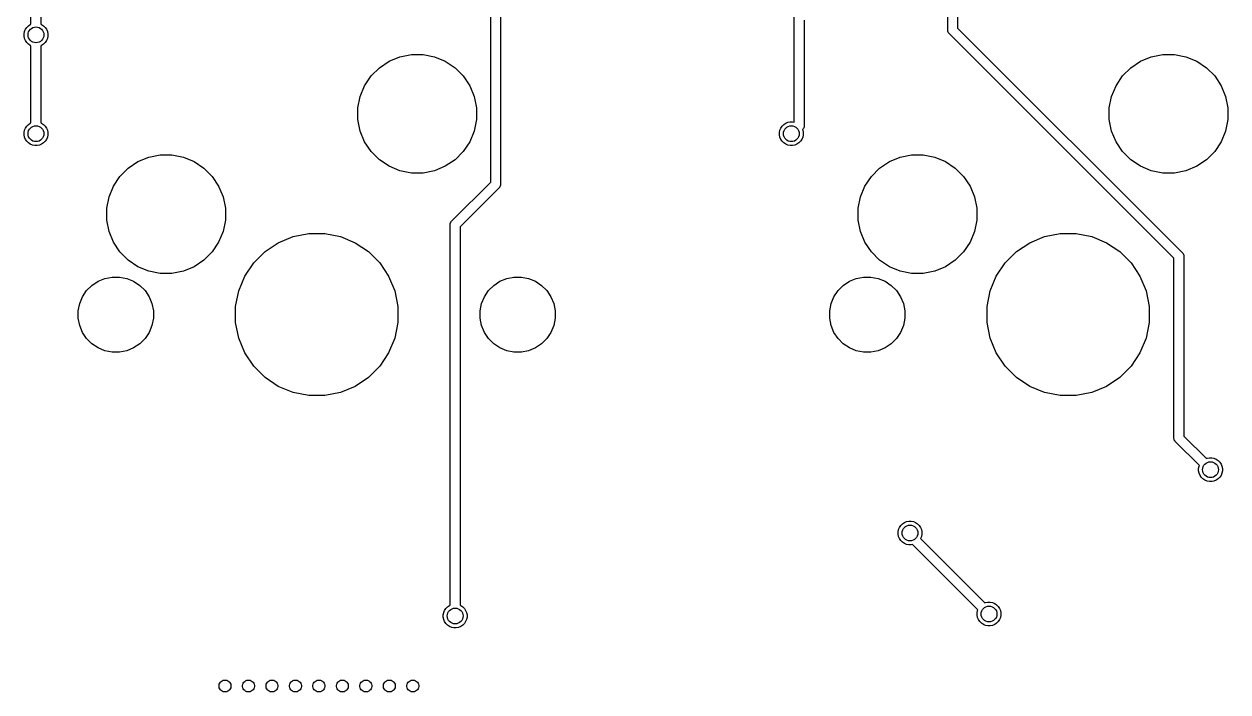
# Model space of a CAD drawing. Extents: x 0.5 to 11.1, y -4 to -0.9.
# Drawn here: x 0.5 to 1.699, y -3.281 to -2.615 of the extents above; entities that cross this region are included whole.
import ezdxf

# ---------------------------------------------------------------- set-up
doc = ezdxf.new("R2010")
doc.units = 0
doc.header["$MEASUREMENT"] = 0
doc.layers.add('BLACK', color=7, linetype='CONTINUOUS')

msp = doc.modelspace()

# ---------------------------------------------------------------- linework, layer by layer
at = {"layer": 'BLACK', "linetype": 'CONTINUOUS'}
for p, q in [((0.517028, -2.1448), (0.517028, -2.61544)), ((0.507185, -2.61544), (0.507185, -2.25586)), ((0.974705, -2.33607), (0.974705, -2.77456)), ((0.964862, -2.77276), (0.964862, -2.33787)), ((1.42963, -2.5526), (1.42963, -2.61942)), ((1.41978, -2.62122), (1.41978, -2.5544)), ((1.26703, -2.71315), (1.26703, -2.60674)), ((1.27687, -2.61142), (1.27687, -2.71649)), ((0.500295, -2.62502), (0.500749, -2.62274)), ((0.500749, -2.62274), (0.501639, -2.62059)), ((0.501639, -2.62059), (0.502932, -2.61865)), ((0.502932, -2.61865), (0.504577, -2.61701)), ((0.504577, -2.61701), (0.506512, -2.61571)), ((0.506512, -2.61571), (0.507185, -2.61544)), ((0.517028, -2.61544), (0.517701, -2.61571)), ((0.517701, -2.61571), (0.519635, -2.61701)), ((0.519635, -2.61701), (0.521281, -2.61865)), ((0.521281, -2.61865), (0.522573, -2.62059)), ((0.522573, -2.62059), (0.523463, -2.62274)), ((0.523463, -2.62274), (0.523917, -2.62502)), ((1.41976, -2.62146), (1.41978, -2.62122)), ((1.41985, -2.62242), (1.41976, -2.62146)), ((1.42014, -2.62335), (1.41985, -2.62242)), ((1.42059, -2.6242), (1.42014, -2.62335)), ((1.42096, -2.62465), (1.42059, -2.6242)), ((1.42963, -2.61942), (1.65321, -2.843)), ((0.500295, -2.62734), (0.500295, -2.62502)), ((0.500749, -2.62963), (0.500295, -2.62734)), ((0.501639, -2.63178), (0.500749, -2.62963)), ((0.502932, -2.63371), (0.501639, -2.63178)), ((0.504577, -2.63536), (0.502932, -2.63371)), ((0.506512, -2.63665), (0.504577, -2.63536)), ((0.519635, -2.63536), (0.517701, -2.63665)), ((0.521281, -2.63371), (0.519635, -2.63536)), ((0.522573, -2.63178), (0.521281, -2.63371)), ((0.523463, -2.62963), (0.522573, -2.63178)), ((0.523917, -2.62734), (0.523463, -2.62963)), ((0.523917, -2.62502), (0.523917, -2.62734)), ((1.42121, -2.62495), (1.42096, -2.62465)), ((1.4214, -2.62511), (1.42121, -2.62495)), ((1.64498, -2.84869), (1.4214, -2.62511)), ((0.507185, -2.63693), (0.506512, -2.63665)), ((0.507185, -2.71386), (0.507185, -2.63693)), ((0.517701, -2.63665), (0.517028, -2.63693)), ((0.517028, -2.63693), (0.517028, -2.71386)), ((0.863661, -2.65239), (0.874408, -2.64794)), ((0.874408, -2.64794), (0.885817, -2.64567)), ((0.885817, -2.64567), (0.89745, -2.64567)), ((0.89745, -2.64567), (0.90886, -2.64794)), ((0.90886, -2.64794), (0.919607, -2.65239)), ((1.61169, -2.65239), (1.62244, -2.64794)), ((1.62244, -2.64794), (1.63385, -2.64567)), ((1.63385, -2.64567), (1.64548, -2.64567)), ((1.64548, -2.64567), (1.65689, -2.64794)), ((1.65689, -2.64794), (1.66764, -2.65239)), ((0.845763, -2.66708), (0.853988, -2.65885)), ((0.853988, -2.65885), (0.863661, -2.65239)), ((0.919607, -2.65239), (0.929279, -2.65885)), ((0.929279, -2.65885), (0.937505, -2.66708)), ((1.59379, -2.66708), (1.60202, -2.65885)), ((1.60202, -2.65885), (1.61169, -2.65239)), ((1.66764, -2.65239), (1.67731, -2.65885)), ((1.67731, -2.65885), (1.68554, -2.66708)), ((0.8393, -2.67675), (0.845763, -2.66708)), ((0.937505, -2.66708), (0.943968, -2.67675)), ((1.58733, -2.67675), (1.59379, -2.66708)), ((1.68554, -2.66708), (1.692, -2.67675)), ((0.834848, -2.6875), (0.8393, -2.67675)), ((0.943968, -2.67675), (0.94842, -2.6875)), ((1.58288, -2.6875), (1.58733, -2.67675)), ((1.692, -2.67675), (1.69645, -2.6875)), ((0.832579, -2.69891), (0.834848, -2.6875)), ((0.94842, -2.6875), (0.950689, -2.69891)), ((1.58061, -2.69891), (1.58288, -2.6875)), ((1.69645, -2.6875), (1.69872, -2.69891)), ((0.832579, -2.71054), (0.832579, -2.69891)), ((0.950689, -2.69891), (0.950689, -2.71054)), ((1.58061, -2.71054), (1.58061, -2.69891)), ((1.69872, -2.69891), (1.69872, -2.71054)), ((0.500749, -2.72116), (0.501639, -2.71901)), ((0.501639, -2.71901), (0.502932, -2.71708)), ((0.502932, -2.71708), (0.504577, -2.71543)), ((0.504577, -2.71543), (0.506512, -2.71414)), ((0.506512, -2.71414), (0.507185, -2.71386)), ((0.517028, -2.71386), (0.517701, -2.71414)), ((0.517701, -2.71414), (0.519635, -2.71543)), ((0.519635, -2.71543), (0.521281, -2.71708)), ((0.521281, -2.71708), (0.522573, -2.71901)), ((0.522573, -2.71901), (0.523463, -2.72116)), ((0.834848, -2.72195), (0.832579, -2.71054)), ((0.950689, -2.71054), (0.94842, -2.72195)), ((1.25272, -2.72116), (1.25361, -2.71901)), ((1.25361, -2.71901), (1.2549, -2.71708)), ((1.2549, -2.71708), (1.25655, -2.71543)), ((1.25655, -2.71543), (1.25848, -2.71414)), ((1.25848, -2.71414), (1.26063, -2.71325)), ((1.26063, -2.71325), (1.26291, -2.7128)), ((1.26291, -2.7128), (1.26524, -2.7128)), ((1.26524, -2.7128), (1.26703, -2.71315)), ((1.27526, -2.72038), (1.27515, -2.72049)), ((1.27545, -2.72023), (1.27526, -2.72038)), ((1.2756, -2.72004), (1.27545, -2.72023)), ((1.27606, -2.71948), (1.2756, -2.72004)), ((1.27652, -2.71862), (1.27606, -2.71948)), ((1.2768, -2.7177), (1.27652, -2.71862)), ((1.27652, -2.71862), (1.27652, -2.71862)), ((1.27687, -2.71697), (1.2768, -2.7177)), ((1.27687, -2.71649), (1.27689, -2.71673)), ((1.27689, -2.71673), (1.27687, -2.71697)), ((1.27687, -2.71697), (1.27687, -2.71697)), ((1.58288, -2.72195), (1.58061, -2.71054)), ((1.69872, -2.71054), (1.69645, -2.72195)), ((0.500295, -2.72344), (0.500749, -2.72116)), ((0.500295, -2.72577), (0.500295, -2.72344)), ((0.500749, -2.72805), (0.500295, -2.72577)), ((0.501639, -2.7302), (0.500749, -2.72805)), ((0.502932, -2.73214), (0.501639, -2.7302)), ((0.504577, -2.73378), (0.502932, -2.73214)), ((0.521281, -2.73214), (0.519635, -2.73378)), ((0.522573, -2.7302), (0.521281, -2.73214)), ((0.523463, -2.72805), (0.522573, -2.7302)), ((0.523463, -2.72116), (0.523917, -2.72344)), ((0.523917, -2.72577), (0.523463, -2.72805)), ((0.523917, -2.72344), (0.523917, -2.72577)), ((0.8393, -2.7327), (0.834848, -2.72195)), ((0.94842, -2.72195), (0.943968, -2.7327)), ((1.25226, -2.72344), (1.25272, -2.72116)), ((1.25226, -2.72577), (1.25226, -2.72344)), ((1.25272, -2.72805), (1.25226, -2.72577)), ((1.25361, -2.7302), (1.25272, -2.72805)), ((1.2549, -2.73214), (1.25361, -2.7302)), ((1.25655, -2.73378), (1.2549, -2.73214)), ((1.27325, -2.73214), (1.2716, -2.73378)), ((1.27454, -2.7302), (1.27325, -2.73214)), ((1.27543, -2.72805), (1.27454, -2.7302)), ((1.27515, -2.72049), (1.27543, -2.72116)), ((1.27543, -2.72116), (1.27589, -2.72344)), ((1.27589, -2.72577), (1.27543, -2.72805)), ((1.27589, -2.72344), (1.27589, -2.72577)), ((1.58733, -2.7327), (1.58288, -2.72195)), ((1.69645, -2.72195), (1.692, -2.7327)), ((0.506512, -2.73507), (0.504577, -2.73378)), ((0.508661, -2.73596), (0.506512, -2.73507)), ((0.510943, -2.73642), (0.508661, -2.73596)), ((0.51327, -2.73642), (0.510943, -2.73642)), ((0.515551, -2.73596), (0.51327, -2.73642)), ((0.517701, -2.73507), (0.515551, -2.73596)), ((0.519635, -2.73378), (0.517701, -2.73507)), ((0.845763, -2.74237), (0.8393, -2.7327)), ((0.853988, -2.7506), (0.845763, -2.74237)), ((0.937505, -2.74237), (0.929279, -2.7506)), ((0.943968, -2.7327), (0.937505, -2.74237)), ((1.25848, -2.73507), (1.25655, -2.73378)), ((1.26063, -2.73596), (1.25848, -2.73507)), ((1.26291, -2.73642), (1.26063, -2.73596)), ((1.26524, -2.73642), (1.26291, -2.73642)), ((1.26752, -2.73596), (1.26524, -2.73642)), ((1.26967, -2.73507), (1.26752, -2.73596)), ((1.2716, -2.73378), (1.26967, -2.73507)), ((1.59379, -2.74237), (1.58733, -2.7327)), ((1.60202, -2.7506), (1.59379, -2.74237)), ((1.68554, -2.74237), (1.67731, -2.7506)), ((1.692, -2.7327), (1.68554, -2.74237)), ((0.603988, -2.75885), (0.613661, -2.75239)), ((0.613661, -2.75239), (0.624408, -2.74794)), ((0.624408, -2.74794), (0.635817, -2.74567)), ((0.635817, -2.74567), (0.64745, -2.74567)), ((0.64745, -2.74567), (0.65886, -2.74794)), ((0.65886, -2.74794), (0.669607, -2.75239)), ((0.669607, -2.75239), (0.679279, -2.75885)), ((0.863661, -2.75706), (0.853988, -2.7506)), ((0.929279, -2.7506), (0.919607, -2.75706)), ((1.35202, -2.75885), (1.36169, -2.75239)), ((1.36169, -2.75239), (1.37244, -2.74794)), ((1.37244, -2.74794), (1.38385, -2.74567)), ((1.38385, -2.74567), (1.39548, -2.74567)), ((1.39548, -2.74567), (1.40689, -2.74794)), ((1.40689, -2.74794), (1.41764, -2.75239)), ((1.41764, -2.75239), (1.42731, -2.75885)), ((1.61169, -2.75706), (1.60202, -2.7506)), ((1.67731, -2.7506), (1.66764, -2.75706)), ((0.5893, -2.77675), (0.595763, -2.76708)), ((0.595763, -2.76708), (0.603988, -2.75885)), ((0.679279, -2.75885), (0.687505, -2.76708)), ((0.687505, -2.76708), (0.693968, -2.77675)), ((0.874408, -2.76151), (0.863661, -2.75706)), ((0.885817, -2.76378), (0.874408, -2.76151)), ((0.89745, -2.76378), (0.885817, -2.76378)), ((0.90886, -2.76151), (0.89745, -2.76378)), ((0.919607, -2.75706), (0.90886, -2.76151)), ((1.33733, -2.77675), (1.34379, -2.76708)), ((1.34379, -2.76708), (1.35202, -2.75885)), ((1.42731, -2.75885), (1.43554, -2.76708)), ((1.43554, -2.76708), (1.442, -2.77675)), ((1.62244, -2.76151), (1.61169, -2.75706)), ((1.63385, -2.76378), (1.62244, -2.76151)), ((1.64548, -2.76378), (1.63385, -2.76378)), ((1.65689, -2.76151), (1.64548, -2.76378)), ((1.66764, -2.75706), (1.65689, -2.76151)), ((0.584848, -2.7875), (0.5893, -2.77675)), ((0.693968, -2.77675), (0.69842, -2.7875)), ((0.92612, -2.81151), (0.964862, -2.77276)), ((0.973093, -2.77845), (0.93435, -2.8172)), ((0.97328, -2.7783), (0.973093, -2.77845)), ((0.973434, -2.77811), (0.97328, -2.7783)), ((0.973895, -2.77755), (0.973434, -2.77811)), ((0.973434, -2.77811), (0.973434, -2.77811)), ((0.973903, -2.77754), (0.973895, -2.77755)), ((0.974352, -2.7767), (0.973903, -2.77754)), ((0.974634, -2.77577), (0.974352, -2.7767)), ((0.974705, -2.77504), (0.974634, -2.77577)), ((0.974705, -2.77456), (0.974729, -2.7748)), ((0.974729, -2.7748), (0.974705, -2.77504)), ((0.974705, -2.77504), (0.974705, -2.77504)), ((1.33288, -2.7875), (1.33733, -2.77675)), ((1.442, -2.77675), (1.44645, -2.7875)), ((0.582579, -2.79891), (0.584848, -2.7875)), ((0.69842, -2.7875), (0.700689, -2.79891)), ((1.33061, -2.79891), (1.33288, -2.7875)), ((1.44645, -2.7875), (1.44872, -2.79891)), ((0.582579, -2.81054), (0.582579, -2.79891)), ((0.700689, -2.79891), (0.700689, -2.81054)), ((1.33061, -2.81054), (1.33061, -2.79891)), ((1.44872, -2.79891), (1.44872, -2.81054)), ((0.584848, -2.82195), (0.582579, -2.81054)), ((0.700689, -2.81054), (0.69842, -2.82195)), ((0.924484, -2.81516), (0.924508, -2.81492)), ((0.924508, -2.8154), (0.924484, -2.81516)), ((0.924508, -2.81492), (0.924579, -2.81419)), ((0.924508, -2.81492), (0.924508, -2.81492)), ((0.924508, -3.18798), (0.924508, -2.8154)), ((0.924579, -2.81419), (0.924861, -2.81327)), ((0.924861, -2.81327), (0.925317, -2.81241)), ((0.925317, -2.81241), (0.925932, -2.81166)), ((0.925932, -2.81166), (0.92612, -2.81151)), ((1.33288, -2.82195), (1.33061, -2.81054)), ((1.44872, -2.81054), (1.44645, -2.82195)), ((0.5893, -2.8327), (0.584848, -2.82195)), ((0.69842, -2.82195), (0.693968, -2.8327)), ((0.753404, -2.8332), (0.768092, -2.82712)), ((0.768092, -2.82712), (0.783685, -2.82402)), ((0.783685, -2.82402), (0.799583, -2.82402)), ((0.799583, -2.82402), (0.815176, -2.82712)), ((0.815176, -2.82712), (0.829864, -2.8332)), ((0.93435, -2.8172), (0.93435, -3.19418)), ((1.33733, -2.8327), (1.33288, -2.82195)), ((1.44645, -2.82195), (1.442, -2.8327)), ((1.50144, -2.8332), (1.51612, -2.82712)), ((1.51612, -2.82712), (1.53172, -2.82402)), ((1.53172, -2.82402), (1.54761, -2.82402)), ((1.54761, -2.82402), (1.56321, -2.82712)), ((1.56321, -2.82712), (1.5779, -2.8332)), ((0.595763, -2.84237), (0.5893, -2.8327)), ((0.693968, -2.8327), (0.687505, -2.84237)), ((0.740185, -2.84203), (0.753404, -2.8332)), ((0.829864, -2.8332), (0.843083, -2.84203)), ((1.34379, -2.84237), (1.33733, -2.8327)), ((1.442, -2.8327), (1.43554, -2.84237)), ((1.48822, -2.84203), (1.50144, -2.8332)), ((1.5779, -2.8332), (1.59111, -2.84203)), ((0.603988, -2.8506), (0.595763, -2.84237)), ((0.613661, -2.85706), (0.603988, -2.8506)), ((0.679279, -2.8506), (0.669607, -2.85706)), ((0.687505, -2.84237), (0.679279, -2.8506)), ((0.728943, -2.85328), (0.740185, -2.84203)), ((0.843083, -2.84203), (0.854324, -2.85328)), ((1.35202, -2.8506), (1.34379, -2.84237)), ((1.36169, -2.85706), (1.35202, -2.8506)), ((1.42731, -2.8506), (1.41764, -2.85706)), ((1.43554, -2.84237), (1.42731, -2.8506)), ((1.47697, -2.85328), (1.48822, -2.84203)), ((1.59111, -2.84203), (1.60236, -2.85328)), ((1.64498, -3.02751), (1.64498, -2.84869)), ((1.65321, -2.843), (1.6534, -2.84316)), ((1.6534, -2.84316), (1.65355, -2.84334)), ((1.65355, -2.84334), (1.65355, -2.84334)), ((1.65355, -2.84334), (1.65385, -2.84371)), ((1.65385, -2.84371), (1.65401, -2.84391)), ((1.65401, -2.84391), (1.65447, -2.84476)), ((1.65447, -2.84476), (1.65475, -2.84569)), ((1.65475, -2.84569), (1.65482, -2.84641)), ((1.65482, -2.84641), (1.65482, -2.84641)), ((1.65482, -2.84641), (1.65485, -2.84665)), ((1.65485, -2.84665), (1.65482, -2.84689)), ((1.65482, -2.84689), (1.65482, -3.02572)), ((0.624408, -2.86151), (0.613661, -2.85706)), ((0.635817, -2.86378), (0.624408, -2.86151)), ((0.64745, -2.86378), (0.635817, -2.86378)), ((0.65886, -2.86151), (0.64745, -2.86378)), ((0.669607, -2.85706), (0.65886, -2.86151)), ((0.720111, -2.86649), (0.728943, -2.85328)), ((0.854324, -2.85328), (0.863157, -2.86649)), ((1.37244, -2.86151), (1.36169, -2.85706)), ((1.38385, -2.86378), (1.37244, -2.86151)), ((1.39548, -2.86378), (1.38385, -2.86378)), ((1.40689, -2.86151), (1.39548, -2.86378)), ((1.41764, -2.85706), (1.40689, -2.86151)), ((1.46814, -2.86649), (1.47697, -2.85328)), ((1.60236, -2.85328), (1.61119, -2.86649)), ((0.562582, -2.88088), (0.567792, -2.87567)), ((0.567792, -2.87567), (0.573918, -2.87158)), ((0.573918, -2.87158), (0.580724, -2.86876)), ((0.580724, -2.86876), (0.58795, -2.86732)), ((0.58795, -2.86732), (0.595318, -2.86732)), ((0.595318, -2.86732), (0.602544, -2.86876)), ((0.602544, -2.86876), (0.60935, -2.87158)), ((0.60935, -2.87158), (0.615476, -2.87567)), ((0.615476, -2.87567), (0.620686, -2.88088)), ((0.714027, -2.88118), (0.720111, -2.86649)), ((0.863157, -2.86649), (0.869241, -2.88118)), ((0.962582, -2.88088), (0.967792, -2.87567)), ((0.967792, -2.87567), (0.973918, -2.87158)), ((0.973918, -2.87158), (0.980724, -2.86876)), ((0.980724, -2.86876), (0.98795, -2.86732)), ((0.98795, -2.86732), (0.995318, -2.86732)), ((0.995318, -2.86732), (1.00254, -2.86876)), ((1.00254, -2.86876), (1.00935, -2.87158)), ((1.00935, -2.87158), (1.01548, -2.87567)), ((1.01548, -2.87567), (1.02069, -2.88088)), ((1.31061, -2.88088), (1.31582, -2.87567)), ((1.31582, -2.87567), (1.32195, -2.87158)), ((1.32195, -2.87158), (1.32876, -2.86876)), ((1.32876, -2.86876), (1.33598, -2.86732)), ((1.33598, -2.86732), (1.34335, -2.86732)), ((1.34335, -2.86732), (1.35057, -2.86876)), ((1.35057, -2.86876), (1.35738, -2.87158)), ((1.35738, -2.87158), (1.36351, -2.87567)), ((1.36351, -2.87567), (1.36872, -2.88088)), ((1.46206, -2.88118), (1.46814, -2.86649)), ((1.61119, -2.86649), (1.61727, -2.88118)), ((0.55567, -2.89381), (0.558489, -2.88701)), ((0.558489, -2.88701), (0.562582, -2.88088)), ((0.620686, -2.88088), (0.624779, -2.88701)), ((0.624779, -2.88701), (0.627598, -2.89381)), ((0.710925, -2.89678), (0.714027, -2.88118)), ((0.869241, -2.88118), (0.872343, -2.89678)), ((0.95567, -2.89381), (0.958489, -2.88701)), ((0.958489, -2.88701), (0.962582, -2.88088)), ((1.02069, -2.88088), (1.02478, -2.88701)), ((1.02478, -2.88701), (1.0276, -2.89381)), ((1.3037, -2.89381), (1.30652, -2.88701)), ((1.30652, -2.88701), (1.31061, -2.88088)), ((1.36872, -2.88088), (1.37281, -2.88701)), ((1.37281, -2.88701), (1.37563, -2.89381)), ((1.45896, -2.89678), (1.46206, -2.88118)), ((1.61727, -2.88118), (1.62037, -2.89678)), ((0.554232, -2.90104), (0.55567, -2.89381)), ((0.627598, -2.89381), (0.629035, -2.90104)), ((0.710925, -2.91267), (0.710925, -2.89678)), ((0.872343, -2.89678), (0.872343, -2.91267)), ((0.954232, -2.90104), (0.95567, -2.89381)), ((1.0276, -2.89381), (1.02904, -2.90104)), ((1.30226, -2.90104), (1.3037, -2.89381)), ((1.37563, -2.89381), (1.37707, -2.90104)), ((1.45896, -2.91267), (1.45896, -2.89678)), ((1.62037, -2.89678), (1.62037, -2.91267)), ((0.554232, -2.90841), (0.554232, -2.90104)), ((0.55567, -2.91563), (0.554232, -2.90841)), ((0.629035, -2.90841), (0.627598, -2.91563)), ((0.629035, -2.90104), (0.629035, -2.90841)), ((0.954232, -2.90841), (0.954232, -2.90104)), ((0.95567, -2.91563), (0.954232, -2.90841)), ((1.02904, -2.90841), (1.0276, -2.91563)), ((1.02904, -2.90104), (1.02904, -2.90841)), ((1.30226, -2.90841), (1.30226, -2.90104)), ((1.3037, -2.91563), (1.30226, -2.90841)), ((1.37707, -2.90841), (1.37563, -2.91563)), ((1.37707, -2.90104), (1.37707, -2.90841)), ((0.558489, -2.92244), (0.55567, -2.91563)), ((0.562582, -2.92857), (0.558489, -2.92244)), ((0.624779, -2.92244), (0.620686, -2.92857)), ((0.627598, -2.91563), (0.624779, -2.92244)), ((0.714027, -2.92827), (0.710925, -2.91267)), ((0.872343, -2.91267), (0.869241, -2.92827)), ((0.958489, -2.92244), (0.95567, -2.91563)), ((0.962582, -2.92857), (0.958489, -2.92244)), ((1.02478, -2.92244), (1.02069, -2.92857)), ((1.0276, -2.91563), (1.02478, -2.92244)), ((1.30652, -2.92244), (1.3037, -2.91563)), ((1.31061, -2.92857), (1.30652, -2.92244)), ((1.37281, -2.92244), (1.36872, -2.92857)), ((1.37563, -2.91563), (1.37281, -2.92244)), ((1.46206, -2.92827), (1.45896, -2.91267)), ((1.62037, -2.91267), (1.61727, -2.92827)), ((0.567792, -2.93378), (0.562582, -2.92857)), ((0.573918, -2.93787), (0.567792, -2.93378)), ((0.615476, -2.93378), (0.60935, -2.93787)), ((0.620686, -2.92857), (0.615476, -2.93378)), ((0.720111, -2.94295), (0.714027, -2.92827)), ((0.869241, -2.92827), (0.863157, -2.94295)), ((0.967792, -2.93378), (0.962582, -2.92857)), ((0.973918, -2.93787), (0.967792, -2.93378)), ((1.01548, -2.93378), (1.00935, -2.93787)), ((1.02069, -2.92857), (1.01548, -2.93378)), ((1.31582, -2.93378), (1.31061, -2.92857)), ((1.32195, -2.93787), (1.31582, -2.93378)), ((1.36351, -2.93378), (1.35738, -2.93787)), ((1.36872, -2.92857), (1.36351, -2.93378)), ((1.46814, -2.94295), (1.46206, -2.92827)), ((1.61727, -2.92827), (1.61119, -2.94295)), ((0.580724, -2.94069), (0.573918, -2.93787)), ((0.58795, -2.94213), (0.580724, -2.94069)), ((0.595318, -2.94213), (0.58795, -2.94213)), ((0.602544, -2.94069), (0.595318, -2.94213)), ((0.60935, -2.93787), (0.602544, -2.94069)), ((0.728943, -2.95617), (0.720111, -2.94295)), ((0.863157, -2.94295), (0.854324, -2.95617)), ((0.980724, -2.94069), (0.973918, -2.93787)), ((0.98795, -2.94213), (0.980724, -2.94069)), ((0.995318, -2.94213), (0.98795, -2.94213)), ((1.00254, -2.94069), (0.995318, -2.94213)), ((1.00935, -2.93787), (1.00254, -2.94069)), ((1.32876, -2.94069), (1.32195, -2.93787)), ((1.33598, -2.94213), (1.32876, -2.94069)), ((1.34335, -2.94213), (1.33598, -2.94213)), ((1.35057, -2.94069), (1.34335, -2.94213)), ((1.35738, -2.93787), (1.35057, -2.94069)), ((1.47697, -2.95617), (1.46814, -2.94295)), ((1.61119, -2.94295), (1.60236, -2.95617)), ((0.740185, -2.96741), (0.728943, -2.95617)), ((0.854324, -2.95617), (0.843083, -2.96741)), ((1.48822, -2.96741), (1.47697, -2.95617)), ((1.60236, -2.95617), (1.59111, -2.96741)), ((0.753404, -2.97625), (0.740185, -2.96741)), ((0.843083, -2.96741), (0.829864, -2.97625)), ((1.50144, -2.97625), (1.48822, -2.96741)), ((1.59111, -2.96741), (1.5779, -2.97625)), ((0.768092, -2.98233), (0.753404, -2.97625)), ((0.783685, -2.98543), (0.768092, -2.98233)), ((0.815176, -2.98233), (0.799583, -2.98543)), ((0.829864, -2.97625), (0.815176, -2.98233)), ((1.51612, -2.98233), (1.50144, -2.97625)), ((1.53172, -2.98543), (1.51612, -2.98233)), ((1.56321, -2.98233), (1.54761, -2.98543)), ((1.5779, -2.97625), (1.56321, -2.98233)), ((0.799583, -2.98543), (0.783685, -2.98543)), ((1.54761, -2.98543), (1.53172, -2.98543)), ((1.64496, -3.02776), (1.64498, -3.02751)), ((1.64498, -3.028), (1.64496, -3.02776)), ((1.64499, -3.02808), (1.64498, -3.028)), ((1.64505, -3.02872), (1.64499, -3.02808)), ((1.64533, -3.02965), (1.64505, -3.02872)), ((1.64579, -3.0305), (1.64533, -3.02965)), ((1.64625, -3.03106), (1.64579, -3.0305)), ((1.6464, -3.03125), (1.64625, -3.03106)), ((1.64659, -3.03141), (1.6464, -3.03125)), ((1.67032, -3.05513), (1.64659, -3.03141)), ((1.65482, -3.02572), (1.67728, -3.04817)), ((1.66959, -3.05809), (1.67004, -3.05581)), ((1.67004, -3.05581), (1.67032, -3.05513)), ((1.67728, -3.04817), (1.67795, -3.04789)), ((1.67795, -3.04789), (1.68023, -3.04744)), ((1.68023, -3.04744), (1.68256, -3.04744)), ((1.68256, -3.04744), (1.68484, -3.04789)), ((1.68484, -3.04789), (1.68699, -3.04879)), ((1.68699, -3.04879), (1.68893, -3.05008)), ((1.68893, -3.05008), (1.69057, -3.05172)), ((1.69057, -3.05172), (1.69186, -3.05366)), ((1.69186, -3.05366), (1.69275, -3.05581)), ((1.69275, -3.05581), (1.69321, -3.05809)), ((1.66959, -3.06042), (1.66959, -3.05809)), ((1.67004, -3.0627), (1.66959, -3.06042)), ((1.67093, -3.06485), (1.67004, -3.0627)), ((1.67222, -3.06678), (1.67093, -3.06485)), ((1.67387, -3.06843), (1.67222, -3.06678)), ((1.69057, -3.06678), (1.68893, -3.06843)), ((1.69186, -3.06485), (1.69057, -3.06678)), ((1.69275, -3.0627), (1.69186, -3.06485)), ((1.69321, -3.06042), (1.69275, -3.0627)), ((1.69321, -3.05809), (1.69321, -3.06042)), ((1.6758, -3.06972), (1.67387, -3.06843)), ((1.67795, -3.07061), (1.6758, -3.06972)), ((1.68023, -3.07106), (1.67795, -3.07061)), ((1.68256, -3.07106), (1.68023, -3.07106)), ((1.68484, -3.07061), (1.68256, -3.07106)), ((1.68699, -3.06972), (1.68484, -3.07061)), ((1.68893, -3.06843), (1.68699, -3.06972)), ((1.37172, -3.11665), (1.37301, -3.11471)), ((1.37301, -3.11471), (1.37466, -3.11307)), ((1.37466, -3.11307), (1.37659, -3.11178)), ((1.37659, -3.11178), (1.37874, -3.11089)), ((1.37874, -3.11089), (1.38102, -3.11043)), ((1.38102, -3.11043), (1.38335, -3.11043)), ((1.38335, -3.11043), (1.38563, -3.11089)), ((1.38563, -3.11089), (1.38778, -3.11178)), ((1.38778, -3.11178), (1.38971, -3.11307)), ((1.38971, -3.11307), (1.39136, -3.11471)), ((1.39136, -3.11471), (1.39265, -3.11665)), ((1.37037, -3.12108), (1.37083, -3.1188)), ((1.37037, -3.12341), (1.37037, -3.12108)), ((1.37083, -3.12569), (1.37037, -3.12341)), ((1.37083, -3.1188), (1.37172, -3.11665)), ((1.37172, -3.12784), (1.37083, -3.12569)), ((1.37301, -3.12977), (1.37172, -3.12784)), ((1.39265, -3.11665), (1.39354, -3.1188)), ((1.39354, -3.12569), (1.39269, -3.12775)), ((1.39269, -3.12775), (1.45681, -3.19187)), ((1.39354, -3.1188), (1.394, -3.12108)), ((1.394, -3.12341), (1.39354, -3.12569)), ((1.394, -3.12108), (1.394, -3.12341)), ((1.37466, -3.13142), (1.37301, -3.12977)), ((1.37659, -3.13271), (1.37466, -3.13142)), ((1.37874, -3.1336), (1.37659, -3.13271)), ((1.38102, -3.13406), (1.37874, -3.1336)), ((1.38335, -3.13406), (1.38102, -3.13406)), ((1.38478, -3.13377), (1.38335, -3.13406)), ((1.44985, -3.19883), (1.38478, -3.13377)), ((0.918072, -3.20148), (0.918962, -3.19933)), ((0.918962, -3.19933), (0.920255, -3.19739)), ((0.920255, -3.19739), (0.9219, -3.19575)), ((0.9219, -3.19575), (0.923835, -3.19445)), ((0.923835, -3.19445), (0.924508, -3.19418)), ((0.924508, -3.19418), (0.924508, -3.18798)), ((0.924508, -3.18798), (0.924508, -3.18798)), ((0.93435, -3.19418), (0.935024, -3.19445)), ((0.935024, -3.19445), (0.936958, -3.19575)), ((0.936958, -3.19575), (0.938603, -3.19739)), ((0.938603, -3.19739), (0.939896, -3.19933)), ((0.939896, -3.19933), (0.940786, -3.20148)), ((1.44911, -3.20179), (1.44957, -3.19951)), ((1.44957, -3.19951), (1.44985, -3.19883)), ((1.45681, -3.19187), (1.45748, -3.1916)), ((1.45748, -3.1916), (1.45976, -3.19114)), ((1.45976, -3.19114), (1.46209, -3.19114)), ((1.46209, -3.19114), (1.46437, -3.1916)), ((1.46437, -3.1916), (1.46652, -3.19249)), ((1.46652, -3.19249), (1.46845, -3.19378)), ((1.46845, -3.19378), (1.4701, -3.19542)), ((1.4701, -3.19542), (1.47139, -3.19736)), ((1.47139, -3.19736), (1.47228, -3.19951)), ((1.47228, -3.19951), (1.47274, -3.20179)), ((0.917618, -3.20376), (0.918072, -3.20148)), ((0.917618, -3.20608), (0.917618, -3.20376)), ((0.918072, -3.20837), (0.917618, -3.20608)), ((0.918962, -3.21052), (0.918072, -3.20837)), ((0.920255, -3.21245), (0.918962, -3.21052)), ((0.939896, -3.21052), (0.938603, -3.21245)), ((0.940786, -3.20837), (0.939896, -3.21052)), ((0.940786, -3.20148), (0.94124, -3.20376)), ((0.94124, -3.20608), (0.940786, -3.20837)), ((0.94124, -3.20376), (0.94124, -3.20608)), ((1.44911, -3.20412), (1.44911, -3.20179)), ((1.44957, -3.2064), (1.44911, -3.20412)), ((1.45046, -3.20855), (1.44957, -3.2064)), ((1.45175, -3.21048), (1.45046, -3.20855)), ((1.4534, -3.21213), (1.45175, -3.21048)), ((1.4701, -3.21048), (1.46845, -3.21213)), ((1.47139, -3.20855), (1.4701, -3.21048)), ((1.47228, -3.2064), (1.47139, -3.20855)), ((1.47274, -3.20412), (1.47228, -3.2064)), ((1.47274, -3.20179), (1.47274, -3.20412)), ((0.9219, -3.2141), (0.920255, -3.21245)), ((0.923835, -3.21539), (0.9219, -3.2141)), ((0.925984, -3.21628), (0.923835, -3.21539)), ((0.928266, -3.21673), (0.925984, -3.21628)), ((0.930592, -3.21673), (0.928266, -3.21673)), ((0.932874, -3.21628), (0.930592, -3.21673)), ((0.935024, -3.21539), (0.932874, -3.21628)), ((0.936958, -3.2141), (0.935024, -3.21539)), ((0.938603, -3.21245), (0.936958, -3.2141)), ((1.45533, -3.21342), (1.4534, -3.21213)), ((1.45748, -3.21431), (1.45533, -3.21342)), ((1.45976, -3.21476), (1.45748, -3.21431)), ((1.46209, -3.21476), (1.45976, -3.21476)), ((1.46437, -3.21431), (1.46209, -3.21476)), ((1.46652, -3.21342), (1.46437, -3.21431)), ((1.46845, -3.21213), (1.46652, -3.21342)), ((0.695062, -3.27185), (0.695708, -3.27088)), ((0.695708, -3.27088), (0.696531, -3.27006)), ((0.696531, -3.27006), (0.697498, -3.26941)), ((0.697498, -3.26941), (0.698573, -3.26897)), ((0.698573, -3.26897), (0.699714, -3.26874)), ((0.699714, -3.26874), (0.700877, -3.26874)), ((0.700877, -3.26874), (0.702018, -3.26897)), ((0.702018, -3.26897), (0.703093, -3.26941)), ((0.703093, -3.26941), (0.70406, -3.27006)), ((0.70406, -3.27006), (0.704882, -3.27088)), ((0.704882, -3.27088), (0.705529, -3.27185)), ((0.718438, -3.27185), (0.719084, -3.27088)), ((0.719084, -3.27088), (0.719907, -3.27006)), ((0.719907, -3.27006), (0.720874, -3.26941)), ((0.720874, -3.26941), (0.721949, -3.26897)), ((0.721949, -3.26897), (0.72309, -3.26874)), ((0.72309, -3.26874), (0.724253, -3.26874)), ((0.724253, -3.26874), (0.725394, -3.26897)), ((0.725394, -3.26897), (0.726469, -3.26941)), ((0.726469, -3.26941), (0.727436, -3.27006)), ((0.727436, -3.27006), (0.728258, -3.27088)), ((0.728258, -3.27088), (0.728905, -3.27185)), ((0.741814, -3.27185), (0.74246, -3.27088)), ((0.74246, -3.27088), (0.743283, -3.27006)), ((0.743283, -3.27006), (0.74425, -3.26941)), ((0.74425, -3.26941), (0.745325, -3.26897)), ((0.745325, -3.26897), (0.746466, -3.26874)), ((0.746466, -3.26874), (0.747629, -3.26874)), ((0.747629, -3.26874), (0.74877, -3.26897)), ((0.74877, -3.26897), (0.749845, -3.26941)), ((0.749845, -3.26941), (0.750812, -3.27006)), ((0.750812, -3.27006), (0.751634, -3.27088)), ((0.751634, -3.27088), (0.752281, -3.27185)), ((0.76519, -3.27185), (0.765836, -3.27088)), ((0.765836, -3.27088), (0.766659, -3.27006)), ((0.766659, -3.27006), (0.767626, -3.26941)), ((0.767626, -3.26941), (0.768701, -3.26897)), ((0.768701, -3.26897), (0.769842, -3.26874)), ((0.769842, -3.26874), (0.771005, -3.26874)), ((0.771005, -3.26874), (0.772146, -3.26897)), ((0.772146, -3.26897), (0.773221, -3.26941)), ((0.773221, -3.26941), (0.774188, -3.27006)), ((0.774188, -3.27006), (0.77501, -3.27088)), ((0.77501, -3.27088), (0.775657, -3.27185)), ((0.788566, -3.27185), (0.789212, -3.27088)), ((0.789212, -3.27088), (0.790035, -3.27006)), ((0.790035, -3.27006), (0.791002, -3.26941)), ((0.791002, -3.26941), (0.792077, -3.26897)), ((0.792077, -3.26897), (0.793218, -3.26874)), ((0.793218, -3.26874), (0.794381, -3.26874)), ((0.794381, -3.26874), (0.795522, -3.26897)), ((0.795522, -3.26897), (0.796597, -3.26941)), ((0.796597, -3.26941), (0.797564, -3.27006)), ((0.797564, -3.27006), (0.798386, -3.27088)), ((0.798386, -3.27088), (0.799033, -3.27185)), ((0.811942, -3.27185), (0.812588, -3.27088)), ((0.812588, -3.27088), (0.813411, -3.27006)), ((0.813411, -3.27006), (0.814378, -3.26941)), ((0.814378, -3.26941), (0.815453, -3.26897)), ((0.815453, -3.26897), (0.816594, -3.26874)), ((0.816594, -3.26874), (0.817757, -3.26874)), ((0.817757, -3.26874), (0.818898, -3.26897)), ((0.818898, -3.26897), (0.819973, -3.26941)), ((0.819973, -3.26941), (0.82094, -3.27006)), ((0.82094, -3.27006), (0.821762, -3.27088)), ((0.821762, -3.27088), (0.822409, -3.27185)), ((0.835318, -3.27185), (0.835964, -3.27088)), ((0.835964, -3.27088), (0.836787, -3.27006)), ((0.836787, -3.27006), (0.837754, -3.26941)), ((0.837754, -3.26941), (0.838829, -3.26897)), ((0.838829, -3.26897), (0.83997, -3.26874)), ((0.83997, -3.26874), (0.841133, -3.26874)), ((0.841133, -3.26874), (0.842274, -3.26897)), ((0.842274, -3.26897), (0.843349, -3.26941)), ((0.843349, -3.26941), (0.844316, -3.27006)), ((0.844316, -3.27006), (0.845138, -3.27088)), ((0.845138, -3.27088), (0.845785, -3.27185)), ((0.858694, -3.27185), (0.85934, -3.27088)), ((0.85934, -3.27088), (0.860163, -3.27006)), ((0.860163, -3.27006), (0.86113, -3.26941)), ((0.86113, -3.26941), (0.862205, -3.26897)), ((0.862205, -3.26897), (0.863346, -3.26874)), ((0.863346, -3.26874), (0.864509, -3.26874)), ((0.864509, -3.26874), (0.86565, -3.26897)), ((0.86565, -3.26897), (0.866724, -3.26941)), ((0.866724, -3.26941), (0.867692, -3.27006)), ((0.867692, -3.27006), (0.868514, -3.27088)), ((0.868514, -3.27088), (0.869161, -3.27185)), ((0.88207, -3.27185), (0.882716, -3.27088)), ((0.882716, -3.27088), (0.883539, -3.27006)), ((0.883539, -3.27006), (0.884506, -3.26941)), ((0.884506, -3.26941), (0.885581, -3.26897)), ((0.885581, -3.26897), (0.886721, -3.26874)), ((0.886721, -3.26874), (0.887885, -3.26874)), ((0.887885, -3.26874), (0.889026, -3.26897)), ((0.889026, -3.26897), (0.8901, -3.26941)), ((0.8901, -3.26941), (0.891068, -3.27006)), ((0.891068, -3.27006), (0.89189, -3.27088)), ((0.89189, -3.27088), (0.892537, -3.27185)), ((0.69439, -3.27406), (0.694617, -3.27292)), ((0.69439, -3.27523), (0.69439, -3.27406)), ((0.694617, -3.27637), (0.69439, -3.27523)), ((0.694617, -3.27292), (0.695062, -3.27185)), ((0.695062, -3.27744), (0.694617, -3.27637)), ((0.695708, -3.27841), (0.695062, -3.27744)), ((0.696531, -3.27923), (0.695708, -3.27841)), ((0.697498, -3.27988), (0.696531, -3.27923)), ((0.698573, -3.28032), (0.697498, -3.27988)), ((0.699714, -3.28055), (0.698573, -3.28032)), ((0.700877, -3.28055), (0.699714, -3.28055)), ((0.702018, -3.28032), (0.700877, -3.28055)), ((0.703093, -3.27988), (0.702018, -3.28032)), ((0.70406, -3.27923), (0.703093, -3.27988)), ((0.704882, -3.27841), (0.70406, -3.27923)), ((0.705529, -3.27744), (0.704882, -3.27841)), ((0.705529, -3.27185), (0.705974, -3.27292)), ((0.705974, -3.27637), (0.705529, -3.27744)), ((0.705974, -3.27292), (0.706201, -3.27406)), ((0.706201, -3.27523), (0.705974, -3.27637)), ((0.706201, -3.27406), (0.706201, -3.27523)), ((0.717766, -3.27406), (0.717993, -3.27292)), ((0.717766, -3.27523), (0.717766, -3.27406)), ((0.717993, -3.27637), (0.717766, -3.27523)), ((0.717993, -3.27292), (0.718438, -3.27185)), ((0.718438, -3.27744), (0.717993, -3.27637)), ((0.719084, -3.27841), (0.718438, -3.27744)), ((0.719907, -3.27923), (0.719084, -3.27841)), ((0.720874, -3.27988), (0.719907, -3.27923)), ((0.721949, -3.28032), (0.720874, -3.27988)), ((0.72309, -3.28055), (0.721949, -3.28032)), ((0.724253, -3.28055), (0.72309, -3.28055)), ((0.725394, -3.28032), (0.724253, -3.28055)), ((0.726469, -3.27988), (0.725394, -3.28032)), ((0.727436, -3.27923), (0.726469, -3.27988)), ((0.728258, -3.27841), (0.727436, -3.27923)), ((0.728905, -3.27744), (0.728258, -3.27841)), ((0.728905, -3.27185), (0.72935, -3.27292)), ((0.72935, -3.27637), (0.728905, -3.27744)), ((0.72935, -3.27292), (0.729577, -3.27406)), ((0.729577, -3.27523), (0.72935, -3.27637)), ((0.729577, -3.27406), (0.729577, -3.27523)), ((0.741142, -3.27406), (0.741369, -3.27292)), ((0.741142, -3.27523), (0.741142, -3.27406)), ((0.741369, -3.27637), (0.741142, -3.27523)), ((0.741369, -3.27292), (0.741814, -3.27185)), ((0.741814, -3.27744), (0.741369, -3.27637)), ((0.74246, -3.27841), (0.741814, -3.27744)), ((0.743283, -3.27923), (0.74246, -3.27841)), ((0.74425, -3.27988), (0.743283, -3.27923)), ((0.745325, -3.28032), (0.74425, -3.27988)), ((0.746466, -3.28055), (0.745325, -3.28032)), ((0.747629, -3.28055), (0.746466, -3.28055)), ((0.74877, -3.28032), (0.747629, -3.28055)), ((0.749845, -3.27988), (0.74877, -3.28032)), ((0.750812, -3.27923), (0.749845, -3.27988)), ((0.751634, -3.27841), (0.750812, -3.27923)), ((0.752281, -3.27744), (0.751634, -3.27841)), ((0.752281, -3.27185), (0.752726, -3.27292)), ((0.752726, -3.27637), (0.752281, -3.27744)), ((0.752726, -3.27292), (0.752953, -3.27406)), ((0.752953, -3.27523), (0.752726, -3.27637)), ((0.752953, -3.27406), (0.752953, -3.27523)), ((0.764518, -3.27406), (0.764745, -3.27292)), ((0.764518, -3.27523), (0.764518, -3.27406)), ((0.764745, -3.27637), (0.764518, -3.27523)), ((0.764745, -3.27292), (0.76519, -3.27185)), ((0.76519, -3.27744), (0.764745, -3.27637)), ((0.765836, -3.27841), (0.76519, -3.27744)), ((0.766659, -3.27923), (0.765836, -3.27841)), ((0.767626, -3.27988), (0.766659, -3.27923)), ((0.768701, -3.28032), (0.767626, -3.27988)), ((0.769842, -3.28055), (0.768701, -3.28032)), ((0.771005, -3.28055), (0.769842, -3.28055)), ((0.772146, -3.28032), (0.771005, -3.28055)), ((0.773221, -3.27988), (0.772146, -3.28032)), ((0.774188, -3.27923), (0.773221, -3.27988)), ((0.77501, -3.27841), (0.774188, -3.27923)), ((0.775657, -3.27744), (0.77501, -3.27841)), ((0.775657, -3.27185), (0.776102, -3.27292)), ((0.776102, -3.27637), (0.775657, -3.27744)), ((0.776102, -3.27292), (0.776329, -3.27406)), ((0.776329, -3.27523), (0.776102, -3.27637)), ((0.776329, -3.27406), (0.776329, -3.27523)), ((0.787894, -3.27406), (0.788121, -3.27292)), ((0.787894, -3.27523), (0.787894, -3.27406)), ((0.788121, -3.27637), (0.787894, -3.27523)), ((0.788121, -3.27292), (0.788566, -3.27185)), ((0.788566, -3.27744), (0.788121, -3.27637)), ((0.789212, -3.27841), (0.788566, -3.27744)), ((0.790035, -3.27923), (0.789212, -3.27841)), ((0.791002, -3.27988), (0.790035, -3.27923)), ((0.792077, -3.28032), (0.791002, -3.27988)), ((0.793218, -3.28055), (0.792077, -3.28032)), ((0.794381, -3.28055), (0.793218, -3.28055)), ((0.795522, -3.28032), (0.794381, -3.28055)), ((0.796597, -3.27988), (0.795522, -3.28032)), ((0.797564, -3.27923), (0.796597, -3.27988)), ((0.798386, -3.27841), (0.797564, -3.27923)), ((0.799033, -3.27744), (0.798386, -3.27841)), ((0.799033, -3.27185), (0.799478, -3.27292)), ((0.799478, -3.27637), (0.799033, -3.27744)), ((0.799478, -3.27292), (0.799705, -3.27406)), ((0.799705, -3.27523), (0.799478, -3.27637)), ((0.799705, -3.27406), (0.799705, -3.27523)), ((0.81127, -3.27406), (0.811497, -3.27292)), ((0.81127, -3.27523), (0.81127, -3.27406)), ((0.811497, -3.27637), (0.81127, -3.27523)), ((0.811497, -3.27292), (0.811942, -3.27185)), ((0.811942, -3.27744), (0.811497, -3.27637)), ((0.812588, -3.27841), (0.811942, -3.27744)), ((0.813411, -3.27923), (0.812588, -3.27841)), ((0.814378, -3.27988), (0.813411, -3.27923)), ((0.815453, -3.28032), (0.814378, -3.27988)), ((0.816594, -3.28055), (0.815453, -3.28032)), ((0.817757, -3.28055), (0.816594, -3.28055)), ((0.818898, -3.28032), (0.817757, -3.28055)), ((0.819973, -3.27988), (0.818898, -3.28032)), ((0.82094, -3.27923), (0.819973, -3.27988)), ((0.821762, -3.27841), (0.82094, -3.27923)), ((0.822409, -3.27744), (0.821762, -3.27841)), ((0.822409, -3.27185), (0.822854, -3.27292)), ((0.822854, -3.27637), (0.822409, -3.27744)), ((0.822854, -3.27292), (0.823081, -3.27406)), ((0.823081, -3.27523), (0.822854, -3.27637)), ((0.823081, -3.27406), (0.823081, -3.27523)), ((0.834646, -3.27406), (0.834873, -3.27292)), ((0.834646, -3.27523), (0.834646, -3.27406)), ((0.834873, -3.27637), (0.834646, -3.27523)), ((0.834873, -3.27292), (0.835318, -3.27185)), ((0.835318, -3.27744), (0.834873, -3.27637)), ((0.835964, -3.27841), (0.835318, -3.27744)), ((0.836787, -3.27923), (0.835964, -3.27841)), ((0.837754, -3.27988), (0.836787, -3.27923)), ((0.838829, -3.28032), (0.837754, -3.27988)), ((0.83997, -3.28055), (0.838829, -3.28032)), ((0.841133, -3.28055), (0.83997, -3.28055)), ((0.842274, -3.28032), (0.841133, -3.28055)), ((0.843349, -3.27988), (0.842274, -3.28032)), ((0.844316, -3.27923), (0.843349, -3.27988)), ((0.845138, -3.27841), (0.844316, -3.27923)), ((0.845785, -3.27744), (0.845138, -3.27841)), ((0.845785, -3.27185), (0.84623, -3.27292)), ((0.84623, -3.27637), (0.845785, -3.27744)), ((0.84623, -3.27292), (0.846457, -3.27406)), ((0.846457, -3.27523), (0.84623, -3.27637)), ((0.846457, -3.27406), (0.846457, -3.27523)), ((0.858022, -3.27406), (0.858249, -3.27292)), ((0.858022, -3.27523), (0.858022, -3.27406)), ((0.858249, -3.27637), (0.858022, -3.27523)), ((0.858249, -3.27292), (0.858694, -3.27185)), ((0.858694, -3.27744), (0.858249, -3.27637)), ((0.85934, -3.27841), (0.858694, -3.27744)), ((0.860163, -3.27923), (0.85934, -3.27841)), ((0.86113, -3.27988), (0.860163, -3.27923)), ((0.862205, -3.28032), (0.86113, -3.27988)), ((0.863346, -3.28055), (0.862205, -3.28032)), ((0.864509, -3.28055), (0.863346, -3.28055)), ((0.86565, -3.28032), (0.864509, -3.28055)), ((0.866724, -3.27988), (0.86565, -3.28032)), ((0.867692, -3.27923), (0.866724, -3.27988)), ((0.868514, -3.27841), (0.867692, -3.27923)), ((0.869161, -3.27744), (0.868514, -3.27841)), ((0.869161, -3.27185), (0.869606, -3.27292)), ((0.869606, -3.27637), (0.869161, -3.27744)), ((0.869606, -3.27292), (0.869833, -3.27406)), ((0.869833, -3.27523), (0.869606, -3.27637)), ((0.869833, -3.27406), (0.869833, -3.27523)), ((0.881398, -3.27406), (0.881625, -3.27292)), ((0.881398, -3.27523), (0.881398, -3.27406)), ((0.881625, -3.27637), (0.881398, -3.27523)), ((0.881625, -3.27292), (0.88207, -3.27185)), ((0.88207, -3.27744), (0.881625, -3.27637)), ((0.882716, -3.27841), (0.88207, -3.27744)), ((0.883539, -3.27923), (0.882716, -3.27841)), ((0.884506, -3.27988), (0.883539, -3.27923)), ((0.885581, -3.28032), (0.884506, -3.27988)), ((0.886721, -3.28055), (0.885581, -3.28032)), ((0.887885, -3.28055), (0.886721, -3.28055)), ((0.889026, -3.28032), (0.887885, -3.28055)), ((0.8901, -3.27988), (0.889026, -3.28032)), ((0.891068, -3.27923), (0.8901, -3.27988)), ((0.89189, -3.27841), (0.891068, -3.27923)), ((0.892537, -3.27744), (0.89189, -3.27841)), ((0.892537, -3.27185), (0.892982, -3.27292)), ((0.892982, -3.27637), (0.892537, -3.27744)), ((0.892982, -3.27292), (0.893209, -3.27406)), ((0.893209, -3.27523), (0.892982, -3.27637)), ((0.893209, -3.27406), (0.893209, -3.27523))]:
    msp.add_line(p, q, dxfattribs=at)
at = {"layer": 'BLACK'}
for centre in [(0.512106, -2.62618), (0.512106, -2.72461), (1.26407, -2.72461), (1.6814, -3.05925), (1.38219, -3.12224), (0.929429, -3.20492), (1.46093, -3.20295)]:
    msp.add_circle(centre, 0.007874, dxfattribs=at)

doc.saveas('drawing.dxf')
